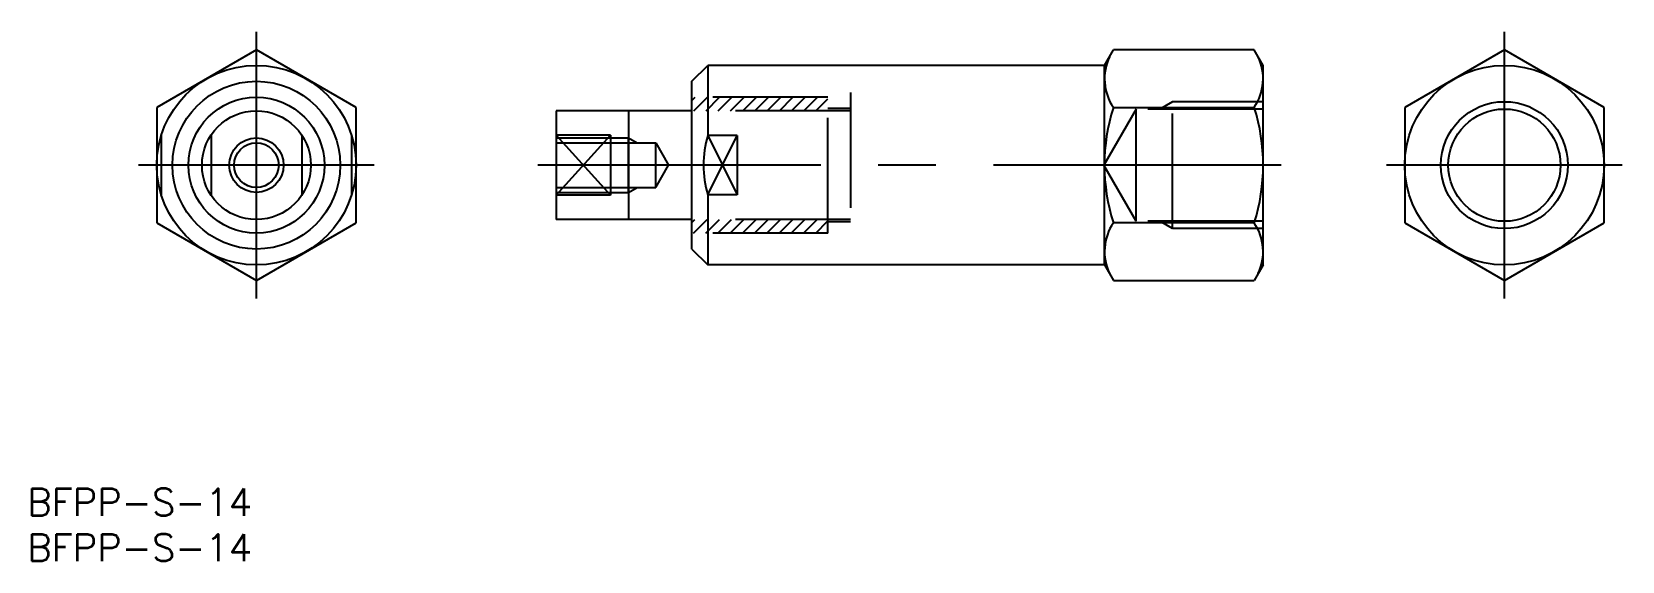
# Model space of a CAD drawing. Extents: x -25 to 151, y -44 to 15.
import ezdxf

# ---------------------------------------------------------------- set-up
doc = ezdxf.new("R2010")
doc.units = 0
for name, pattern in [('CENTER', [50.8, 31.75, -6.35, 6.35, -6.35]), ('DASHED', [19.05, 12.7, -6.35]), ('PHANTOM', [63.5, 31.75, -6.35, 6.35, -6.35, 6.35, -6.35])]:
    doc.linetypes.add(name, pattern=pattern)
doc.layers.get('0').update_dxf_attribs({"linetype": 'CONTINUOUS'})
doc.layers.add('CENTER', color=1, linetype='CENTER')
doc.styles.get("Standard").update_dxf_attribs({"font": 'txt.shx', "height": 3, "bigfont": 'bigfont.shx'})

msp = doc.modelspace()

# ---------------------------------------------------------------- linework, layer by layer
at = {"color": 7, "linetype": 'CONTINUOUS'}
for p, q in [((0, 12.7), (-11, 6.35)), ((11, 6.35), (0, 12.7)), ((93.55, 11), (94.54, 12.7)), ((110.07, 12.7), (94.54, 12.7)), ((111.05, 11), (110.07, 12.7)), ((137.67, 12.7), (126.67, 6.35)), ((148.67, 6.35), (137.67, 12.7)), ((48.05, 9.25), (49.8, 11)), ((93.55, 11), (49.8, 11)), ((49.8, 11), (49.8, 3.28)), ((93.55, -11), (93.55, 11)), ((111.05, -11), (111.05, 11)), ((48.05, -9.25), (48.05, 9.25)), ((-11, 6.35), (-11, -6.35)), ((11, -6.35), (11, 6.35)), ((48.05, 6), (33.05, 6)), ((33.05, 6), (33.05, -6)), ((94.54, 6.35), (110.07, 6.35)), ((126.67, 6.35), (126.67, -6.35)), ((148.67, -6.35), (148.67, 6.35)), ((-10.5, 3.28), (-10.5, -3.28)), ((-5, 3.32), (-5, -3.32)), ((5, 3.32), (5, -3.32)), ((10.5, 3.28), (10.5, -3.28)), ((39.05, 3.32), (33.05, 3.32)), ((39.05, 3.32), (39.05, -3.32)), ((53.05, 3.28), (49.8, 3.28)), ((53.05, 3.28), (53.05, -3.28)), ((39.05, -3.32), (33.05, -3.32)), ((49.8, -3.28), (49.8, -11)), ((53.05, -3.28), (49.8, -3.28)), ((-11, -6.35), (0, -12.7)), ((0, -12.7), (11, -6.35)), ((48.05, -6), (33.05, -6)), ((110.07, -6.35), (94.54, -6.35)), ((126.67, -6.35), (137.67, -12.7)), ((137.67, -12.7), (148.67, -6.35)), ((48.05, -9.25), (49.8, -11)), ((93.55, -11), (49.8, -11)), ((93.55, -11), (94.54, -12.7)), ((111.05, -11), (110.07, -12.7)), ((94.54, -12.7), (110.07, -12.7))]:
    msp.add_line(p, q, dxfattribs=at)
at = {"color": 3, "linetype": 'DASHED'}
for p, q in [((63.05, 7.5), (48.05, 7.5)), ((48.05, 7.14), (48.41, 7.5)), ((48.26, 6), (49.76, 7.5)), ((49.6, 6), (51.1, 7.5)), ((50.95, 6), (52.45, 7.5)), ((52.3, 6), (53.8, 7.5)), ((53.65, 6), (55.15, 7.5)), ((54.99, 6), (56.49, 7.5)), ((56.34, 6), (57.84, 7.5)), ((57.69, 6), (59.19, 7.5)), ((59.03, 6), (60.53, 7.5)), ((60.38, 6), (61.88, 7.5)), ((61.73, 6), (63.05, 7.33)), ((63.05, -7.5), (63.05, 7.5)), ((65.55, 8), (65.55, -8)), ((65.55, 6), (48.05, 6)), ((65.55, 6.25), (63.05, 6.25)), ((97.05, 6.19), (93.48, 0)), ((111.05, 6.19), (97.05, 6.19)), ((97.05, -6.19), (97.05, 6.19)), ((101.05, 7), (99.65, 6.19)), ((101.05, -7), (101.05, 7)), ((111.05, 7), (101.05, 7)), ((33.05, 3), (41.05, 3)), ((33.05, 2.46), (44.05, 2.46)), ((41.05, -3), (41.05, 3)), ((41.05, 3), (41.99, 2.46)), ((44.05, 2.46), (45.47, 0)), ((44.05, -2.46), (44.05, 2.46)), ((44.05, -2.46), (45.47, 0)), ((97.05, -6.19), (93.48, 0)), ((33.05, -2.46), (44.05, -2.46)), ((33.05, -3), (41.05, -3)), ((41.05, -3), (41.99, -2.46)), ((65.55, -6), (48.05, -6)), ((48.05, -6.33), (48.38, -6)), ((48.23, -7.5), (49.73, -6)), ((49.58, -7.5), (51.08, -6)), ((50.92, -7.5), (52.42, -6)), ((52.27, -7.5), (53.77, -6)), ((53.62, -7.5), (55.12, -6)), ((54.96, -7.5), (56.46, -6)), ((56.31, -7.5), (57.81, -6)), ((57.66, -7.5), (59.16, -6)), ((59, -7.5), (60.5, -6)), ((60.35, -7.5), (61.85, -6)), ((61.7, -7.5), (63.05, -6.14)), ((65.55, -6.25), (63.05, -6.25)), ((111.05, -6.19), (97.05, -6.19)), ((101.05, -7), (99.65, -6.19)), ((111.05, -7), (101.05, -7)), ((63.05, -7.5), (48.05, -7.5)), ((63.05, -7.5), (63.05, -7.49))]:
    msp.add_line(p, q, dxfattribs=at)
at = {"color": 3, "linetype": 'PHANTOM'}
msp.add_line((41.05, 6), (41.05, -6), dxfattribs=at)
at = {"color": 3, "linetype": 'CONTINUOUS'}
for p, q in [((33.05, 3.32), (39.05, -3.32)), ((33.05, -3.32), (39.05, 3.32)), ((49.8, -3.28), (53.05, 3.28)), ((49.8, 3.28), (53.05, -3.28))]:
    msp.add_line(p, q, dxfattribs=at)
at = {"color": 7, "linetype": 'CONTINUOUS'}
for centre, radius in [((0, 0), 11), ((137.67, 0), 11), ((0, 0), 9.25), ((0, 0), 7.5), ((0, 0), 6), ((137.67, 0), 6.19), ((0, 0), 2.46)]:
    msp.add_circle(centre, radius, dxfattribs=at)
at = {"color": 3, "linetype": 'CONTINUOUS'}
for centre, radius in [((137.67, 0), 7), ((0, 0), 3)]:
    msp.add_circle(centre, radius, dxfattribs=at)
at = {"color": 7, "linetype": 'CONTINUOUS'}
for centre, radius, start, end in [((99.18, 9.53), 5.62, 154.3842, 214.3842), ((105.43, 9.53), 5.62, 325.6158, 25.6158), ((114.57, 0), 21.02, 162.412, 197.588), ((90.04, 0), 21.02, 342.412, 17.588), ((60.42, 0), 11.11, 162.8391, 197.1609), ((99.18, -9.53), 5.62, 145.6158, 205.6158), ((105.43, -9.53), 5.62, 334.3842, 34.3842)]:
    msp.add_arc(centre, radius, start, end, dxfattribs=at)
at = {"layer": 'CENTER', "color": 1, "linetype": 'CENTER'}
for p, q in [((0, -14.7), (0, 14.7)), ((137.67, -14.7), (137.67, 14.7)), ((13, 0), (-13, 0)), ((113.05, 0), (31.05, 0)), ((150.67, 0), (124.67, 0))]:
    msp.add_line(p, q, dxfattribs=at)

# ---------------------------------------------------------------- texts
at = {"color": 7, "linetype": 'CONTINUOUS'}
for p in [(-25.29, -38.67), (-25.29, -43.67)]:
    msp.add_text('BFPP-S-14', height=3, dxfattribs=at).set_placement(p)

doc.saveas('drawing.dxf')
